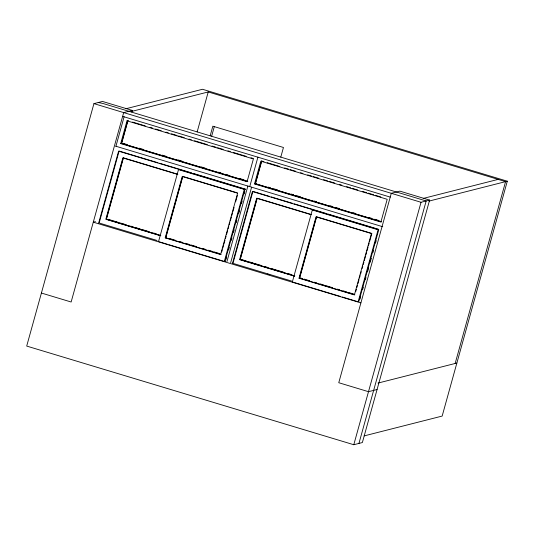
<?xml version="1.0" encoding="UTF-8"?>
<svg xmlns="http://www.w3.org/2000/svg" width="534" height="534" viewBox="0 0 534 534"><rect width="100%" height="100%" fill="white"/><g stroke="black" fill="none" stroke-linecap="round" stroke-linejoin="round"><path stroke-width="0.8" d="M131.805 112.02L132.252 110.411L102.515 101.447L93.937 103.623L26.7 346.072L353.788 444.729L362.366 442.546L429.603 200.096L399.873 191.132L391.288 193.308L338.763 382.724L368.493 391.689L377.077 389.513M115.931 146.249L124.115 116.739M98.636 223.139L118.601 151.162L244.972 189.276L225.014 261.253M127.012 120.824L253.39 158.945L247.075 181.7L120.697 143.586L127.012 120.824L128.153 120.537M99.15 223.005L119.115 151.029L157.951 162.743M127.786 120.631L121.472 143.386L247.849 181.507M127.953 120.584L121.645 143.346L247.222 181.22M106.646 218.319L123.447 157.75M158.538 241.582L178.496 169.605L179.698 169.305M165.213 237.85L182.234 176.48L237.617 193.188L220.595 254.558L165.213 237.85L166.414 237.543M165.814 237.697L182.835 176.327M197.126 132.005L208.233 91.948L505.585 181.64L455.155 363.474M210.169 135.803L212.839 126.184L283.454 147.484L280.791 157.103M211.664 136.17L214.328 126.545M221.683 252.055L222.351 249.665M222.791 248.07L223.452 245.68M223.9 244.085L225.001 240.1M225.441 238.504L226.109 236.115M226.549 234.519L227.651 230.534M228.098 228.939L228.759 226.549M229.199 224.954L229.867 222.565M230.308 220.969L231.409 216.984M231.856 215.389L232.517 212.999M232.957 211.404L234.066 207.419M235.614 201.845L237.376 195.464M191.826 251.627L224.327 261.426L244.285 189.45L245.486 189.143L193.174 173.37M225.969 259.524L226.636 257.121M228.632 249.925L229.3 247.529M231.295 240.327L231.963 237.93M233.512 232.33L234.179 229.934M236.175 222.738L236.842 220.335M238.838 213.139L239.499 210.736M241.495 203.541L242.162 201.144M244.158 193.942L244.826 191.546M226.937 261.587L247.883 186.046M249.745 186.606L257.935 157.076M230.655 262.708L251.601 187.167M232.45 263.496L252.408 191.519L378.786 229.633L358.821 301.61M254.511 183.943L260.819 161.181L387.197 199.302L380.882 222.057L254.511 183.943L256.227 183.509M255.673 182.915L261.767 160.941M294.227 276.098L239.639 259.631L256.654 198.261L311.249 214.728M257.088 198.154L240.066 259.524L294.655 275.985M257.034 198.908L240.24 259.477L294.828 275.945M313.511 209.662L312.31 209.969L292.345 281.945L340.699 296.524M299.02 278.207L316.041 216.837L371.424 233.545L354.402 294.915L299.02 278.207L300.221 277.907L302.598 278.621M299.621 278.054L316.422 217.485M355.717 291.617L356.378 289.228M356.819 287.632L357.486 285.243M357.927 283.647L359.028 279.662M359.475 278.067L360.136 275.678M360.577 274.082L361.244 271.693M362.125 268.502L362.786 266.112M363.233 264.517L363.894 262.127M364.335 260.532L365.443 256.547M365.883 254.952L366.544 252.562M366.991 250.967L368.093 246.982M368.533 245.386L369.201 242.997M369.641 241.401L371.851 233.431L316.468 216.731L299.447 278.101L354.83 294.801M360.003 299.08L360.67 296.684M362.666 289.488L363.327 287.085M365.323 279.889L365.99 277.486M367.546 271.893L368.654 267.894M370.202 262.294L371.31 258.296M372.865 252.695L373.533 250.299M375.529 243.097L376.19 240.701M353.788 444.729L421.026 202.279L429.603 200.096M358.935 443.42L426.172 200.971L102.802 103.436L98.229 102.535M125.884 108.749L202.513 89.271L507.3 181.2L442.165 416.073L364.095 435.911M132.252 110.411L123.674 112.594L71.142 302.004L41.405 293.039M131.684 111.406L208.233 91.948M120.697 143.586L121.845 143.292M95.486 221.617L93.283 222.177L360.897 302.891M423.215 198.434L498.149 179.397M429.036 201.091L507.3 181.2M224.327 261.426L225.528 261.119M239.639 259.631L240.841 259.324M377.999 383.078L456.87 363.04M93.937 103.623L421.026 202.279M122.62 116.379L390.241 197.099M132.552 122.066L145.268 125.904M150.041 127.339L152.424 128.06M155.601 129.021L161.168 130.697M165.934 132.138L168.317 132.853M171.501 133.814L177.061 135.489M178.65 135.97L184.217 137.652M188.983 139.087L191.372 139.808M194.55 140.769L207.265 144.601M212.031 146.042L216.01 147.237M217.598 147.718L223.159 149.393M227.931 150.835L230.314 151.556M233.492 152.51L246.214 156.349M250.98 157.784L253.363 158.505M263.976 161.709L261.593 160.988L255.279 183.743L381.656 221.864M267.154 162.663L279.876 166.501M284.642 167.943L288.614 169.138M290.209 169.618L295.769 171.294M300.542 172.736L302.925 173.457M307.691 174.892L311.669 176.093M313.258 176.567L318.818 178.249M323.591 179.684L327.562 180.886M329.151 181.366L334.718 183.042M339.484 184.484L341.867 185.198M346.639 186.64L350.611 187.834M352.2 188.315L357.767 189.997M362.533 191.432L366.511 192.634M368.1 193.114L373.66 194.79M375.248 195.27L380.815 196.946M123.214 143.386L127.185 144.587M139.107 148.178L143.079 149.38M162.156 155.134L166.134 156.335M178.056 159.926L182.027 161.128M201.104 166.882L205.076 168.077M218.586 172.155L220.976 172.876M225.742 174.311L228.125 175.032M240.046 178.63L244.025 179.824M268.148 187.1L270.531 187.821M273.708 188.782L277.687 189.977M291.197 194.056L293.58 194.77M296.764 195.731L300.735 196.933M314.246 201.004L316.629 201.725M330.146 205.804L332.528 206.518M335.706 207.479L339.677 208.674M353.194 212.752L355.577 213.473M369.087 217.545L371.47 218.266M374.654 219.227L378.626 220.422M255.452 183.703L381.036 221.577M115.664 146.169L382.751 226.73M159.539 163.224L191.593 172.889M269.57 196.405L252.922 191.386L232.964 263.362L291.617 281.058M271.152 196.886L292.552 203.341M294.141 203.821L326.194 213.487M327.776 213.967L378.506 229.266M178.496 169.605L244.285 189.45M312.31 209.969L378.099 229.807L358.134 301.783L342.281 297.004M177.869 174.258L123.274 157.79L106.259 219.16L160.847 235.627M257.875 198.388L310.881 214.381M177.435 174.364L122.847 157.904L105.825 219.274L160.42 235.734M237.25 192.834L182.661 176.374L165.64 237.743L221.196 254.404M107.821 219.207L111.773 220.402M113.362 220.876L118.895 222.544M120.477 223.025L126.017 224.694M130.763 226.122L133.14 226.843M136.303 227.798L140.255 228.986M141.837 229.466L148.959 231.616M153.705 233.044L156.082 233.758M242.423 259.804L246.374 260.993M249.538 261.947L253.496 263.142M255.078 263.622L260.619 265.291M265.365 266.72L267.734 267.441M270.905 268.395L283.561 272.213M288.307 273.642L290.683 274.356M107.221 219.361L160.227 235.347M169.578 238.498L175.119 240.173M179.865 241.602L182.234 242.316M185.398 243.27L189.356 244.465M190.938 244.946L196.479 246.615M202.807 248.524L205.183 249.238M208.347 250.192L212.298 251.387M213.88 251.861L219.421 253.537M304.18 279.095L309.713 280.771M314.466 282.199L316.836 282.913M319.999 283.868L323.958 285.063M325.54 285.543L332.662 287.686M337.408 289.121L339.778 289.835M342.948 290.79L346.9 291.985M348.482 292.458L354.022 294.134M99.945 223.245L157.016 240.46M267.421 274.042L269.803 274.763M159.332 241.822L167.255 244.212M168.844 244.692L190.244 251.147"/></g></svg>
